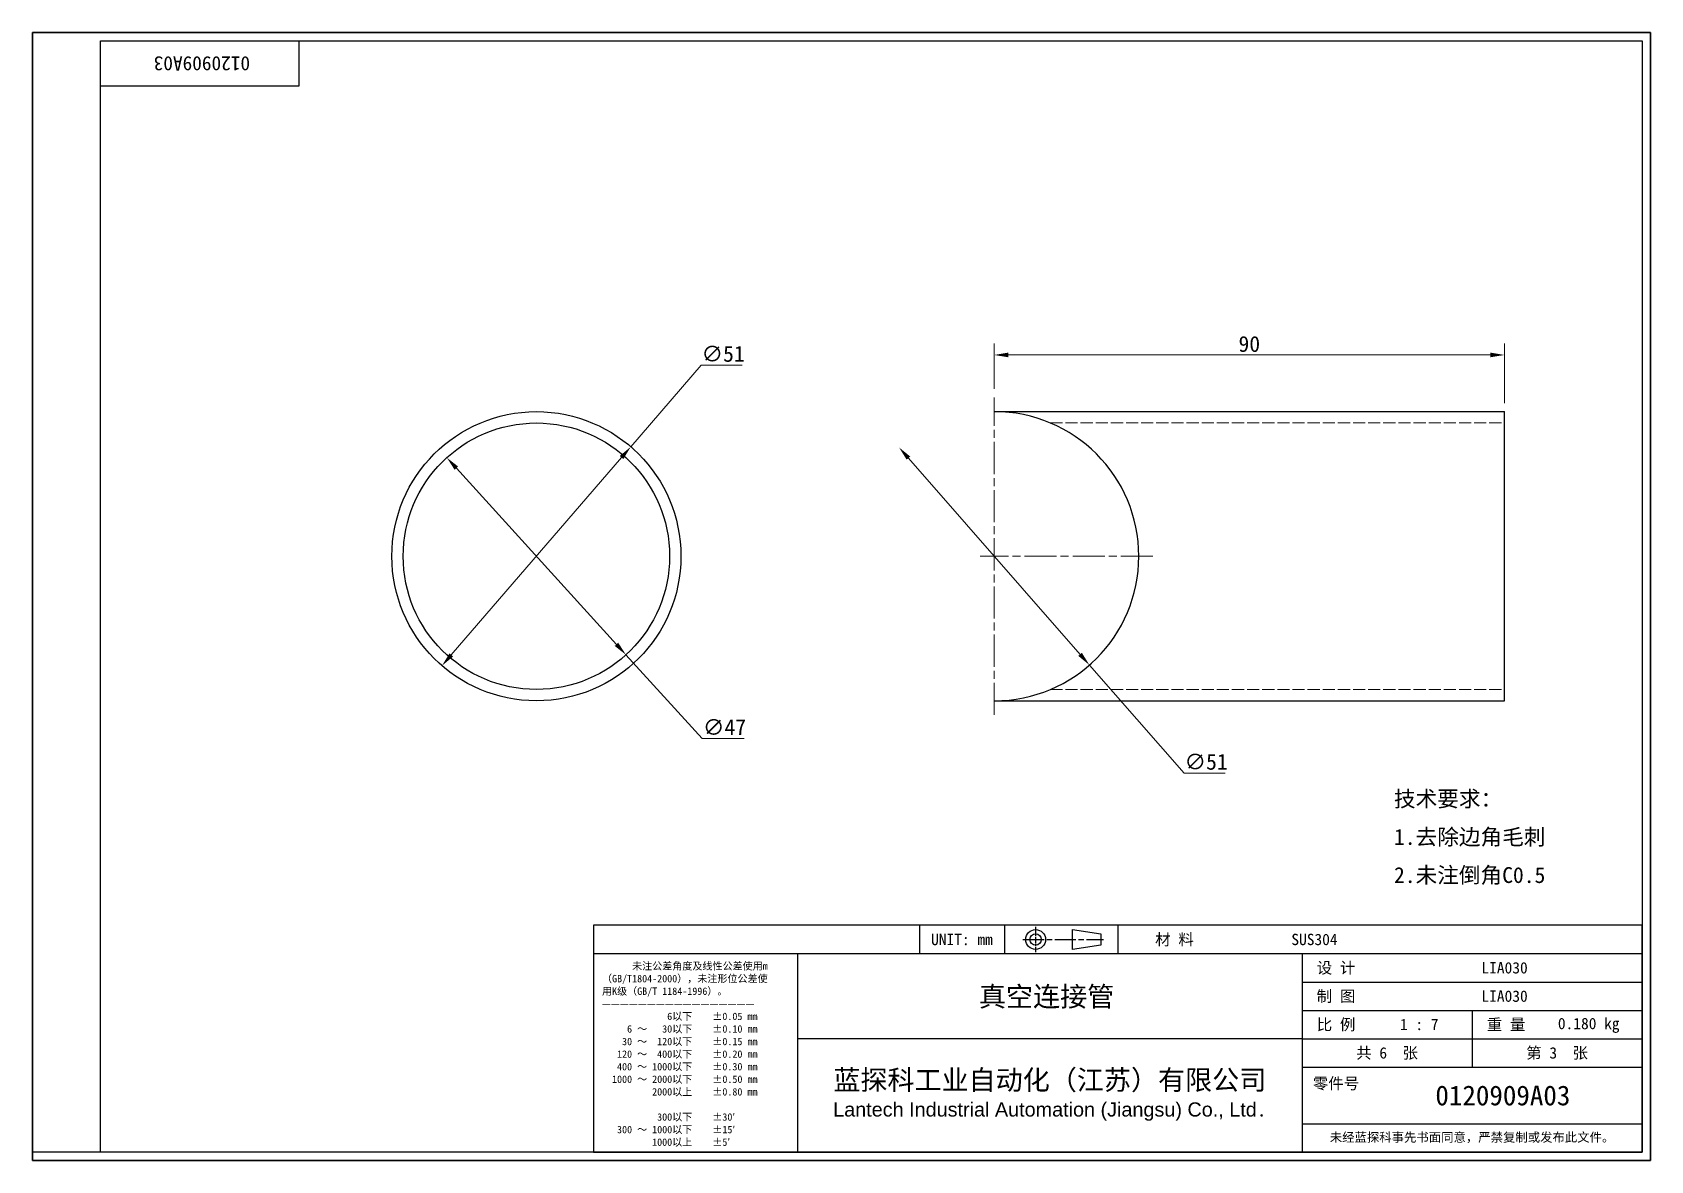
# Model space of a CAD drawing. Header units: millimetres. Extents: x 6 to 292, y 5 to 205.
import ezdxf
from ezdxf.enums import TextEntityAlignment as Align

# ---------------------------------------------------------------- set-up
doc = ezdxf.new("R2010")
doc.units = ezdxf.units.MM
doc.linetypes.add('CHAIN', pattern=[0.3543, 0.2362, -0.0295, 0.0591, -0.0295])
doc.linetypes.add('DASHED', pattern=[0.2067, 0.1654, -0.0413])
for name, color, linetype, lineweight in [('1', 7, 'Continuous', 18), ('可见 (ISO)', 7, 'Continuous', 25), ('图框 (ISO)', 7, 'Continuous', 35), ('标题 (ISO)', 7, 'Continuous', 25)]:
    doc.layers.add(name, color=color, linetype=linetype, lineweight=lineweight)
for name, color, linetype, lineweight, true_color in [('中心标记 (ISO)', 1, 'CHAIN', 18, 0xff0000), ('尺寸 (ISO)', 7, 'Continuous', 18, 0x008000), ('符号 (ISO)', 7, 'Continuous', 18, 0x008000), ('隐藏 (ISO)', 5, 'DASHED', 18, 0x0000ff)]:
    doc.layers.add(name, color=color, linetype=linetype, lineweight=lineweight, true_color=true_color)
doc.styles.add('文本样式164', font='SimSun.ttf')
doc.styles.add('文本样式165', font='SimSun.ttf')
doc.styles.add('文本样式74', font='SimSun.ttf')
doc.styles.add('最新国标', font='simfang.ttf')
doc.styles.add('注释文本 (ISO)', font='simfang.ttf')
doc.dimstyles.new('默认 (GB)', dxfattribs={"dimtxt": 2.8, "dimasz": 2.5, "dimexe": 2, "dimexo": 1.5, "dimgap": 0.5, "dimtad": 1, "dimtoh": 1, "dimdsep": 46, "dimtxsty": '最新国标', "dimcen": 0.09, "dimdle": 10, "dimclrd": 256, "dimclre": 256, "dimclrt": 256, "dimaunit": 1, "dimadec": 3, "dimazin": 2, "dimtfac": 0.535714, "dimtdec": 3, "dimtmove": 0, "dimatfit": 3, "dimfxl": 0, "dimtolj": 1, "dimlwd": -1, "dimlwe": -1, "dimarcsym": 0})

# ---------------------------------------------------------------- blocks, each defined once
blk = doc.blocks.new('图框 最新国标')
at = {"layer": '图框 (ISO)'}
for p, q in [((6, 7), (6, 204.5)), ((6, 204.5), (291.5, 204.5)), ((291.5, 204.5), (291.5, 5.5)), ((6, 7), (6, 5.5)), ((6, 7), (6, 5.5)), ((291.5, 5.5), (6, 5.5))]:
    blk.add_line(p, q, dxfattribs=at)
at = {"layer": '图框 (ISO)', "color": 7, "linetype": 'Continuous', "lineweight": 25}
for p, q in [((18, 203), (290, 203)), ((18, 7), (18, 203)), ((18, 203), (290, 203)), ((53, 203), (53, 195)), ((290, 203), (290, 7)), ((290, 203), (290, 7)), ((53, 195), (18, 195)), ((290, 7), (6, 7)), ((290, 7), (18, 7))]:
    blk.add_line(p, q, dxfattribs=at)
at = {"layer": '图框 (ISO)', "style": '文本样式74'}
blk.add_attdef('零件代号_001', (44.41, 200.25), '', height=2.5, rotation=180, dxfattribs=at)
blk = doc.blocks.new('标题栏 副本 副本 最新国标')
at = {"layer": '标题 (ISO)'}
for p, q in [((381.98, -183.84), (196.98, -183.84)), ((196.98, -183.84), (196.98, -223.84)), ((254.48, -183.84), (254.48, -188.84)), ((269.48, -183.84), (269.48, -188.84)), ((281.48, -188.09), (281.48, -184.59)), ((281.48, -184.59), (286.48, -185.34)), ((286.48, -185.34), (286.48, -187.34)), ((289.48, -183.84), (289.48, -188.84)), ((381.98, -223.84), (381.98, -183.84)), ((383.48, -183.84), (383.48, -225.34)), ((286.48, -187.34), (281.48, -188.09)), ((196.98, -188.84), (381.98, -188.84)), ((232.98, -188.84), (232.98, -223.84)), ((321.98, -188.84), (321.98, -223.84)), ((321.98, -193.84), (381.98, -193.84)), ((321.98, -198.84), (381.98, -198.84)), ((351.98, -198.84), (351.98, -208.84)), ((321.98, -203.84), (232.98, -203.84)), ((321.98, -203.84), (381.98, -203.84)), ((321.98, -208.84), (381.98, -208.84)), ((321.98, -218.84), (381.98, -218.84)), ((196.98, -223.84), (381.98, -223.84)), ((383.48, -225.34), (196.98, -225.34))]:
    blk.add_line(p, q, dxfattribs=at)
at = {"layer": '标题 (ISO)', "linetype": 'CHAIN', "ltscale": 5.000333}
blk.add_line((274.98, -184.09), (274.98, -188.59), dxfattribs=at)
at = {"layer": '标题 (ISO)', "linetype": 'CHAIN', "ltscale": 15.834605}
blk.add_line((272.73, -186.34), (286.98, -186.34), dxfattribs=at)
at = {"layer": '标题 (ISO)'}
for radius in [1.75, 1]:
    blk.add_circle((274.98, -186.34), radius, dxfattribs=at)
at = {"layer": '1', "style": '文本样式164'}
for s, p in [('UNIT: mm', (261.98, -186.34)), ('材 料', (299.48, -186.34)), ('设 计', (327.98, -191.34)), ('制 图', (327.98, -196.34)), ('比 例', (327.98, -201.34)), ('重 量', (357.98, -201.34)), ('共 6  张', (336.98, -206.34)), ('第 3  张', (366.98, -206.34))]:
    blk.add_text(s, height=2, dxfattribs=at).set_placement(p, align=Align.MIDDLE_CENTER)
at = {"layer": '标题 (ISO)', "style": '注释文本 (ISO)'}
for s, insert, char_height, attachment_point, line_spacing_factor in [('\\fSimSun|b0|i0;{\\H1.3000;      未注公差角度及线性公差使用m\\P}\\fSimSun|b0|i0;{\\H1.3000;（GB/T1804-2000），未注形位公差使\\P}\\fSimSun|b0|i0;{\\H1.3000;用K级（GB/T 1184-1996）。\\P}\\fSimSun|b0|i0;{\\H1.3000;—————————————————\\P}\\fSimSun|b0|i0;{\\H1.3000;             6以下    ±0.05 mm\\P}\\fSimSun|b0|i0;{\\H1.3000;     6 ～   30以下    ±0.10 mm\\P}\\fSimSun|b0|i0;{\\H1.3000;    30 ～  120以下    ±0.15 mm\\P}\\fSimSun|b0|i0;{\\H1.3000;   120 ～  400以下    ±0.20 mm\\P}\\fSimSun|b0|i0;{\\H1.3000;   400 ～ 1000以下    ±0.30 mm\\P}\\fSimSun|b0|i0;{\\H1.3000;  1000 ～ 2000以下    ±0.50 mm\\P}\\fSimSun|b0|i0;{\\H1.3000;          2000以上    ±0.80 mm\\P}\\fSimSun|b0|i0;{\\H1.3000;\\P}\\fSimSun|b0|i0;{\\H1.3000;           300以下    ±30′\\P}\\fSimSun|b0|i0;{\\H1.3000;   300 ～ 1000以下    ±15′\\P}\\fSimSun|b0|i0;{\\H1.3000;          1000以上    ±5′}', (198.48, -206.63), 1.3, 4, 1.023913), ('{\\fMicrosoft YaHei|b0|i0|c134|p34;\\H1.75x;蓝探科工业自动化（江苏）有限公司\\P\\fArial|b0|i0|c0|p34;\\H0.71429x;Lantech Industrial Automation (Jiangsu) Co., Ltd\\fFangSong|b0|i0|c134|p49;.\\H1.15195x; }', (277.48, -213.84), 2, 5, 0.978695)]:
    blk.add_mtext(s, dxfattribs=dict(at, insert=insert, char_height=char_height, attachment_point=attachment_point, line_spacing_factor=line_spacing_factor))
at = {"layer": '标题 (ISO)', "attachment_point": 5, "style": '注释文本 (ISO)'}
for s, insert, char_height in [('\\fFangSong|b0|i0;零件号', (327.98, -211.84), 2), ('\\fSimSun|b0|i0;{\\H1.6000;未经蓝探科事先书面同意，严禁复制或发布此文件。}', (351.98, -221.34), 1.6)]:
    blk.add_mtext(s, dxfattribs=dict(at, insert=insert, char_height=char_height))
at = {"layer": '标题 (ISO)'}
for tag, p, height, style in [('材料_001', (320.09, -187.33), 2, '注释文本 (ISO)'), ('设计人_001', (353.63, -192.33), 2, '注释文本 (ISO)'), ('库存编号_001', (264.98, -198.15), 3.5, '文本样式165'), ('设计人_001', (353.63, -197.33), 2, '注释文本 (ISO)'), ('视图比例_001', (339.26, -202.33), 2, '注释文本 (ISO)'), ('质量\\P3;_001', (367.12, -202.16), 2, '注释文本 (ISO)'), ('零件代号_001', (345.51, -215.59), 3.5, '文本样式165')]:
    blk.add_attdef(tag, p, '', height=height, dxfattribs=dict(at, style=style))
blk = doc.blocks.new('*D5')
at = {"layer": 'Defpoints', "color": 0, "transparency": 16777216}
for p in [(111.58, 131.41), (78.27, 92.79)]:
    blk.add_point(p, dxfattribs=at)
at = {"layer": '尺寸 (ISO)', "color": 116, "true_color": 0x00803f, "transparency": 16777216}
for p, q in [((111.58, 131.41), (123.97, 145.78)), ((123.97, 145.78), (131.24, 145.78)), ((79.9, 94.69), (109.95, 129.52))]:
    blk.add_line(p, q, dxfattribs=at)
for points in [[(109.63, 129.79), (110.26, 129.25), (111.58, 131.41)], [(79.58, 94.96), (80.22, 94.41), (78.27, 92.79)]]:
    blk.add_solid(points, dxfattribs=at)
at = {"layer": '尺寸 (ISO)', "transparency": 16777216, "insert": (127.86, 147.78), "char_height": 2.8, "attachment_point": 5, "style": '最新国标'}
blk.add_mtext('\\A1;∅51', dxfattribs=at)
blk = doc.blocks.new('*D6')
at = {"layer": 'Defpoints', "color": 0, "transparency": 16777216}
for p in [(79.12, 129.49), (110.73, 94.71)]:
    blk.add_point(p, dxfattribs=at)
at = {"layer": '尺寸 (ISO)', "color": 116, "true_color": 0x00803f, "transparency": 16777216}
for p, q in [((80.8, 127.64), (109.05, 96.56)), ((110.73, 94.71), (124.14, 79.96)), ((124.14, 79.96), (131.58, 79.96))]:
    blk.add_line(p, q, dxfattribs=at)
for points in [[(81.11, 127.92), (80.49, 127.36), (79.12, 129.49)], [(109.36, 96.84), (108.74, 96.28), (110.73, 94.71)]]:
    blk.add_solid(points, dxfattribs=at)
at = {"layer": '尺寸 (ISO)', "transparency": 16777216, "insert": (128.11, 81.95), "char_height": 2.8, "attachment_point": 5, "style": '最新国标'}
blk.add_mtext('\\A1;∅47', dxfattribs=at)
blk = doc.blocks.new('*D7')
at = {"layer": 'Defpoints', "color": 0, "transparency": 16777216}
for p in [(158.91, 131.29), (192.49, 92.91)]:
    blk.add_point(p, dxfattribs=at)
at = {"layer": '尺寸 (ISO)', "color": 116, "true_color": 0x00803f, "transparency": 16777216}
for p, q in [((160.56, 129.41), (190.85, 94.79)), ((192.49, 92.91), (209.19, 73.83)), ((209.19, 73.83), (216.45, 73.83))]:
    blk.add_line(p, q, dxfattribs=at)
for points in [[(160.87, 129.69), (160.24, 129.14), (158.91, 131.29)], [(191.16, 95.07), (190.53, 94.52), (192.49, 92.91)]]:
    blk.add_solid(points, dxfattribs=at)
at = {"layer": '尺寸 (ISO)', "transparency": 16777216, "insert": (213.07, 75.83), "char_height": 2.8, "attachment_point": 5, "style": '最新国标'}
blk.add_mtext('\\A1;∅51', dxfattribs=at)
blk = doc.blocks.new('*D8')
at = {"layer": 'Defpoints', "color": 0, "transparency": 16777216}
for p in [(265.7, 147.6), (175.7, 140.1), (265.7, 137.6)]:
    blk.add_point(p, dxfattribs=at)
at = {"layer": '尺寸 (ISO)', "color": 116, "true_color": 0x00803f, "transparency": 16777216}
for p, q in [((175.7, 141.6), (175.7, 149.6)), ((265.7, 139.1), (265.7, 149.6)), ((178.2, 147.6), (263.2, 147.6))]:
    blk.add_line(p, q, dxfattribs=at)
for points in [[(178.2, 148.02), (178.2, 147.19), (175.7, 147.6)], [(263.2, 148.02), (263.2, 147.19), (265.7, 147.6)]]:
    blk.add_solid(points, dxfattribs=at)
at = {"layer": '尺寸 (ISO)', "transparency": 16777216, "insert": (220.7, 149.52), "char_height": 2.8, "attachment_point": 5, "style": '最新国标'}
blk.add_mtext('\\A1;90', dxfattribs=at)

msp = doc.modelspace()

# ---------------------------------------------------------------- linework, layer by layer
at = {"layer": '中心标记 (ISO)', "ltscale": 23.990969}
for p, q in [((175.7017, 84.1032), (175.7017, 140.1032)), ((203.7017, 112.1032), (173.2017, 112.1032))]:
    msp.add_line(p, q, dxfattribs=at)
at = {"layer": '可见 (ISO)'}
for p, q in [((175.7017, 137.6032), (265.7017, 137.6032)), ((265.7017, 86.6032), (265.7017, 137.6032)), ((175.7017, 86.6032), (265.7017, 86.6032))]:
    msp.add_line(p, q, dxfattribs=at)
for radius in [25.5, 23.5]:
    msp.add_circle((94.9228, 112.1032), radius, dxfattribs=at)
msp.add_arc((175.7017, 112.1032), 25.5, 270, 90, dxfattribs=at)
at = {"layer": '隐藏 (ISO)', "ltscale": 12.917353}
for p, q in [((185.6012, 135.6032), (265.7017, 135.6032)), ((185.6012, 88.6032), (265.7017, 88.6032))]:
    msp.add_line(p, q, dxfattribs=at)

# ---------------------------------------------------------------- block references
msp.add_blockref('图框 最新国标', (0, 0)).add_auto_attribs({'零件代号_001': '0120909A03'})
ref = msp.add_blockref('标题栏 副本 副本 最新国标', (-91.9825, 230.8443))
ref.add_attrib('零件代号_001', '0120909A03', (253.5251, 15.25), dxfattribs={"layer": '标题 (ISO)', "height": 3.5, "style": '文本样式165'})
ref.add_attrib('库存编号_001', '真空连接管', (172.9958, 32.6913), dxfattribs={"layer": '标题 (ISO)', "height": 3.5, "style": '文本样式165'})
ref.add_attrib('质量\\P3;_001', '0.180 kg', (275.1371, 28.6829), dxfattribs={"layer": '标题 (ISO)', "height": 2, "style": '注释文本 (ISO)'})
ref.add_attrib('视图比例_001', '1 : 7', (247.2743, 28.5171), dxfattribs={"layer": '标题 (ISO)', "height": 2, "style": '注释文本 (ISO)'})
ref.add_attrib('设计人_001', 'LIA030', (261.6514, 38.5114), dxfattribs={"layer": '标题 (ISO)', "height": 2, "style": '注释文本 (ISO)'})
ref.add_attrib('设计人_001', 'LIA030', (261.6514, 33.5114), dxfattribs={"layer": '标题 (ISO)', "height": 2, "style": '注释文本 (ISO)'})
ref.add_attrib('材料_001', 'SUS304', (228.1114, 43.5114), dxfattribs={"layer": '标题 (ISO)', "height": 2, "style": '注释文本 (ISO)'})

# ---------------------------------------------------------------- texts
at = {"layer": '符号 (ISO)', "insert": (246.2184, 62.4278), "char_height": 2.8, "width": 29.34269, "attachment_point": 4, "line_spacing_factor": 1.441304, "style": '注释文本 (ISO)'}
msp.add_mtext('\\fFangSong|b0|i0;{\\H2.8000;技术要求：\\P}\\fFangSong|b0|i0;{\\H2.8000;1.去除边角毛刺\\P}\\fFangSong|b0|i0;{\\H2.8000;2.未注倒角C0.5\\P}', dxfattribs=at)

# ---------------------------------------------------------------- dimensions: what is measured, and where the dimension line sits
at = {"layer": '尺寸 (ISO)', "color": 116, "true_color": 0x00803f}
dim = msp.add_linear_dim(base=(265.7017, 147.6032), p1=(175.7017, 140.1032), p2=(265.7017, 137.6032), dimstyle='默认 (GB)', override={"dimgap": 0.5, "dimtoh": 0, "dimdec": 2, "dimtol": 0, "dimlim": 0, "dimtp": 0, "dimtm": 0, "dimtdec": 3, "dimtofl": 0, "dimatfit": 1}, dxfattribs=at)
dim.commit()
dim.dimension.update_dxf_attribs({"geometry": '*D8', "text_midpoint": (220.7017, 147.6032), "dimtype": 160})
for p1, p2, picture, middle in [((78.2672, 92.794), (111.5783, 131.4124), '*D5', (127.8557, 145.7803)), ((79.1173, 129.4939), (110.7282, 94.7125), '*D6', (128.1108, 79.9569)), ((158.9105, 131.2945), (192.4929, 92.9119), '*D7', (213.069, 73.8337))]:
    dim = msp.add_diameter_dim_2p(p1=p1, p2=p2, dimstyle='默认 (GB)', override={"dimgap": 0.5, "dimtih": 1, "dimdec": 2, "dimlfac": 1, "dimtol": 0, "dimlim": 0, "dimtp": 0, "dimtm": 0, "dimtdec": 3, "dimatfit": 2}, dxfattribs=at)
    dim.commit()
    dim.dimension.update_dxf_attribs({"geometry": picture, "text_midpoint": middle, "dimtype": 163})

doc.saveas('drawing.dxf')
